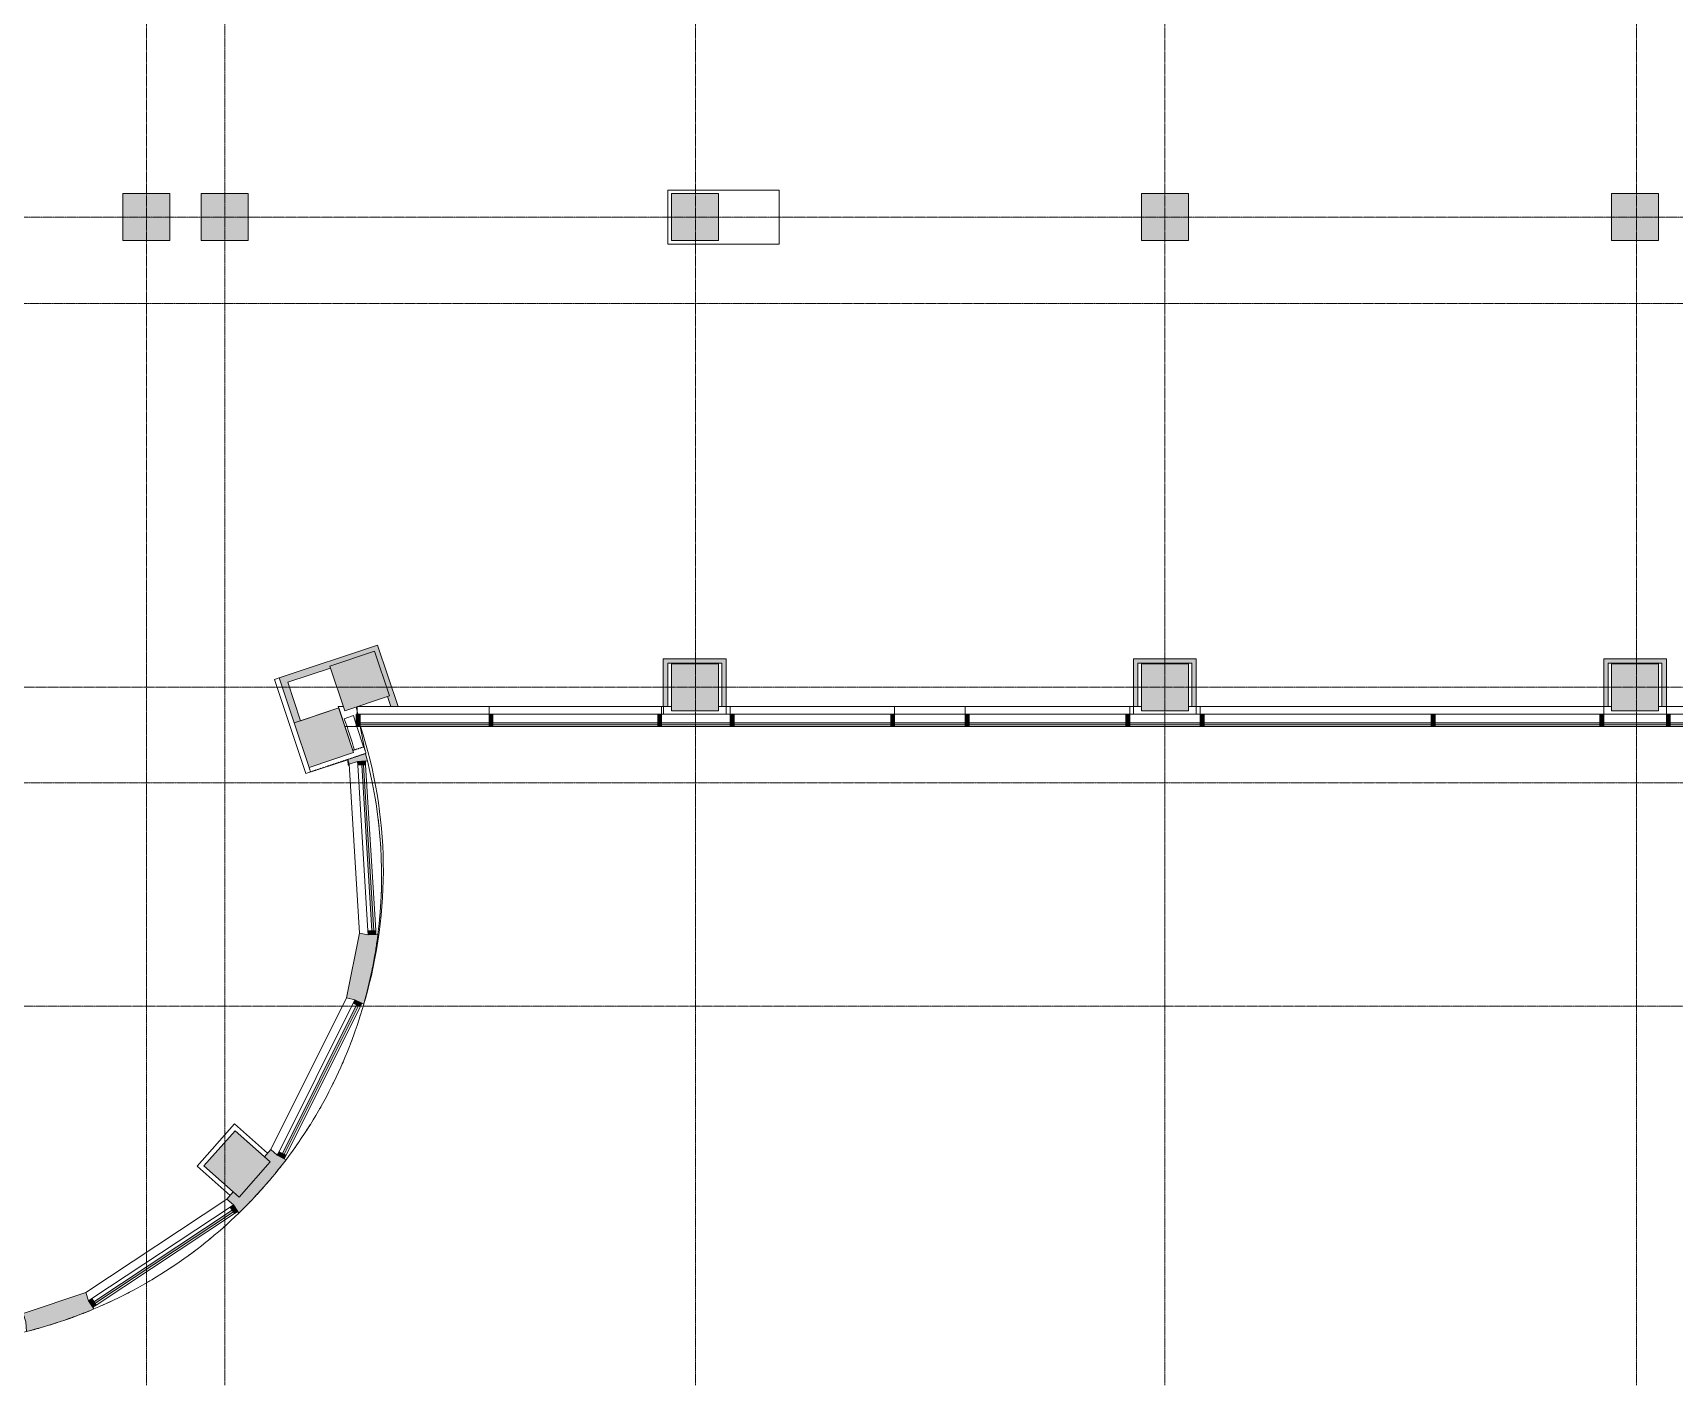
# Model space of a CAD drawing. Header units: inches. Extents: x 628 to 4002, y -382 to 1379.
# Drawn here: x 2270 to 3108, y -16 to 674 of the extents above; entities that cross this region are included whole.
import ezdxf

# ---------------------------------------------------------------- set-up
doc = ezdxf.new("R2010")
doc.units = ezdxf.units.IN
doc.header["$MEASUREMENT"] = 0
doc.linetypes.add('Demolished', pattern=[0.1875, 0.125, -0.0625])
doc.linetypes.add('Grid Line 1_2_', pattern=[0.875, 0.5, -0.125, 0.125, -0.125])
for name, color, linetype, lineweight in [('7200-WISCONSIN-AVE-6TH-FLOOR-031418_dwg', 8, 'Continuous', 9), ('A-AREA', 32, 'Continuous', 13), ('A-GLAZ-CURT', 52, 'Continuous', 13), ('A-GLAZ-CWMG', 51, 'Continuous', 13), ('A-WALL', 113, 'Continuous', 13), ('A-WALL-PATT', 111, 'Continuous', 13), ('Bb-col', 7, 'Continuous', 9), ('Bb-cor', 7, 'Continuous', 9), ('Bb-mullion', 7, 'Continuous', 9), ('I-WALL', 2, 'Continuous', 13), ('Propidex Polylines', 7, 'Continuous', 9), ('S-COLS', 52, 'Continuous', 13), ('S-GRID', 1, 'Continuous', 9)]:
    doc.layers.add(name, color=color, linetype=linetype, lineweight=lineweight)

# ---------------------------------------------------------------- blocks, each defined once
blk = doc.blocks.new('Concrete-Rectangular-Column - 24 x 24-4901126-6TH FLOOR DEMOLITION PLAN')
at = {"layer": 'S-COLS', "lineweight": 9}
blk.add_hatch(color=7, dxfattribs=at).paths.add_polyline_path([(12, -12), (12, 12), (-12, 12), (-12, -12)], flags=0)
at = {"layer": 'S-COLS', "color": 8, "lineweight": 20}
for p, q in [((12, 12), (-12, 12)), ((-12, 12), (-12, -12)), ((12, -12), (12, 12)), ((-12, -12), (12, -12))]:
    blk.add_line(p, q, dxfattribs=at)
blk = doc.blocks.new('System Panel - Glazed-5927104-6TH FLOOR DEMOLITION PLAN')
at = {"layer": 'A-GLAZ-CURT', "lineweight": 9}
blk.add_hatch(color=7, dxfattribs=at).paths.add_polyline_path([(-22.34, -0.5), (32.87, -0.5), (32.87, 0.5), (-32.88, 0.5), (-32.88, -0.5), (-23.09, -0.5)], flags=0)
at = {"layer": 'A-GLAZ-CURT', "color": 8, "lineweight": 20}
for p, q in [((32.87, 0.5), (-32.88, 0.5)), ((-32.88, 0.5), (-32.88, -0.5)), ((32.87, -0.5), (32.87, 0.5)), ((-32.88, -0.5), (32.87, -0.5))]:
    blk.add_line(p, q, dxfattribs=at)
blk = doc.blocks.new('System Panel - Glazed-5927105-6TH FLOOR DEMOLITION PLAN')
at = {"layer": 'A-GLAZ-CURT', "lineweight": 9}
blk.add_hatch(color=7, dxfattribs=at).paths.add_polyline_path([(42.06, -0.5), (42.06, 0.5), (-42.06, 0.5), (-42.06, -0.5)], flags=0)
at = {"layer": 'A-GLAZ-CURT', "color": 8, "lineweight": 20}
for p, q in [((42.06, 0.5), (-42.06, 0.5)), ((-42.06, 0.5), (-42.06, -0.5)), ((42.06, -0.5), (42.06, 0.5)), ((-42.06, -0.5), (42.06, -0.5))]:
    blk.add_line(p, q, dxfattribs=at)
blk = doc.blocks.new('System Panel - Glazed-5927106-6TH FLOOR DEMOLITION PLAN')
at = {"layer": 'A-GLAZ-CURT', "lineweight": 9}
blk.add_hatch(color=7, dxfattribs=at).paths.add_polyline_path([(17.48, -0.5), (17.48, 0.5), (-17.48, 0.5), (-17.48, -0.5)], flags=0)
at = {"layer": 'A-GLAZ-CURT', "color": 8, "lineweight": 20}
for p, q in [((17.48, 0.5), (-17.48, 0.5)), ((-17.48, 0.5), (-17.48, -0.5)), ((17.48, -0.5), (17.48, 0.5)), ((-17.48, -0.5), (17.48, -0.5))]:
    blk.add_line(p, q, dxfattribs=at)
blk = doc.blocks.new('System Panel - Glazed-5927107-6TH FLOOR DEMOLITION PLAN')
at = {"layer": 'A-GLAZ-CURT', "lineweight": 9}
blk.add_hatch(color=7, dxfattribs=at).paths.add_polyline_path([(40, -0.5), (40, 0.5), (-40, 0.5), (-40, -0.5)], flags=0)
at = {"layer": 'A-GLAZ-CURT', "color": 8, "lineweight": 20}
for p, q in [((40, 0.5), (-40, 0.5)), ((-40, 0.5), (-40, -0.5)), ((40, -0.5), (40, 0.5)), ((-40, -0.5), (40, -0.5))]:
    blk.add_line(p, q, dxfattribs=at)
blk = doc.blocks.new('System Panel - Glazed-5927108-6TH FLOOR DEMOLITION PLAN')
at = {"layer": 'A-GLAZ-CURT', "lineweight": 9}
blk.add_hatch(color=7, dxfattribs=at).paths.add_polyline_path([(18, -0.5), (18, 0.5), (-18, 0.5), (-18, -0.5)], flags=0)
at = {"layer": 'A-GLAZ-CURT', "color": 8, "lineweight": 20}
for p, q in [((18, 0.5), (-18, 0.5)), ((-18, 0.5), (-18, -0.5)), ((18, -0.5), (18, 0.5)), ((-18, -0.5), (18, -0.5))]:
    blk.add_line(p, q, dxfattribs=at)
blk = doc.blocks.new('System Panel - Glazed-5927109-6TH FLOOR DEMOLITION PLAN')
at = {"layer": 'A-GLAZ-CURT', "lineweight": 9}
blk.add_hatch(color=7, dxfattribs=at).paths.add_polyline_path([(58, -0.5), (58, 0.5), (-58, 0.5), (-58, -0.5)], flags=0)
at = {"layer": 'A-GLAZ-CURT', "color": 8, "lineweight": 20}
for p, q in [((58, 0.5), (-58, 0.5)), ((-58, 0.5), (-58, -0.5)), ((58, -0.5), (58, 0.5)), ((-58, -0.5), (58, -0.5))]:
    blk.add_line(p, q, dxfattribs=at)
blk = doc.blocks.new('System Panel - Glazed-5927110-6TH FLOOR DEMOLITION PLAN')
at = {"layer": 'A-GLAZ-CURT', "lineweight": 9}
blk.add_hatch(color=7, dxfattribs=at).paths.add_polyline_path([(42, -0.5), (42, 0.5), (-42, 0.5), (-42, -0.5)], flags=0)
at = {"layer": 'A-GLAZ-CURT', "color": 8, "lineweight": 20}
for p, q in [((42, 0.5), (-42, 0.5)), ((-42, 0.5), (-42, -0.5)), ((42, -0.5), (42, 0.5)), ((-42, -0.5), (42, -0.5))]:
    blk.add_line(p, q, dxfattribs=at)
blk = doc.blocks.new('System Panel - Glazed-5927111-6TH FLOOR DEMOLITION PLAN')
at = {"layer": 'A-GLAZ-CURT', "lineweight": 9}
blk.add_hatch(color=7, dxfattribs=at).paths.add_polyline_path([(16, -0.5), (16, 0.5), (-16, 0.5), (-16, -0.5)], flags=0)
at = {"layer": 'A-GLAZ-CURT', "color": 8, "lineweight": 20}
for p, q in [((16, 0.5), (-16, 0.5)), ((-16, 0.5), (-16, -0.5)), ((16, -0.5), (16, 0.5)), ((-16, -0.5), (16, -0.5))]:
    blk.add_line(p, q, dxfattribs=at)
blk = doc.blocks.new('System Panel - Glazed-5927112-6TH FLOOR DEMOLITION PLAN')
at = {"layer": 'A-GLAZ-CURT', "lineweight": 9}
blk.add_hatch(color=7, dxfattribs=at).paths.add_polyline_path([(41.87, -0.5), (41.87, 0.5), (-41.87, 0.5), (-41.87, -0.5)], flags=0)
at = {"layer": 'A-GLAZ-CURT', "color": 8, "lineweight": 20}
for p, q in [((41.87, 0.5), (-41.87, 0.5)), ((-41.87, 0.5), (-41.87, -0.5)), ((41.87, -0.5), (41.87, 0.5)), ((-41.87, -0.5), (41.87, -0.5))]:
    blk.add_line(p, q, dxfattribs=at)
blk = doc.blocks.new('Rectangular Mullion - 2_ x 6_ rectangular-5927114-6TH FLOOR DEMOLITION PLAN')
at = {"layer": 'A-GLAZ-CWMG', "lineweight": 9}
blk.add_hatch(color=7, dxfattribs=at).paths.add_polyline_path([(-2, 1.37), (-2, -4.88), (0, -4.88), (0, 1.37), (-1.96, 1.37)], flags=0)
at = {"layer": 'A-GLAZ-CWMG', "color": 8, "lineweight": 20}
for p, q in [((0, 1.37), (-2, 1.37)), ((-2, 1.37), (-2, -4.88)), ((0, -4.88), (0, 1.37)), ((-2, -4.88), (0, -4.88))]:
    blk.add_line(p, q, dxfattribs=at)
blk = doc.blocks.new('Rectangular Mullion - 2_ x 6_ rectangular-5909324-6TH FLOOR DEMOLITION PLAN')
at = {"layer": 'A-GLAZ-CWMG', "lineweight": 9}
for p, q in [((3386.91, 326.38), (3321.16, 326.38)), ((3386.91, 320.13), (3321.16, 320.13))]:
    blk.add_line(p, q, dxfattribs=at)
blk = doc.blocks.new('Rectangular Mullion - 2_ x 6_ rectangular-5927116-6TH FLOOR DEMOLITION PLAN')
at = {"layer": 'A-GLAZ-CWMG', "lineweight": 9}
blk.add_hatch(color=7, dxfattribs=at).paths.add_polyline_path([(-1, 1.37), (1, 1.37), (1, -4.88), (-1, -4.88), (-1, -3.81)], flags=0)
at = {"layer": 'A-GLAZ-CWMG', "color": 8, "lineweight": 20}
for p, q in [((-1, 1.37), (1, 1.37)), ((-1, -4.88), (-1, 1.37)), ((1, 1.37), (1, -4.88)), ((1, -4.88), (-1, -4.88))]:
    blk.add_line(p, q, dxfattribs=at)
blk = doc.blocks.new('Rectangular Mullion - 2_ x 6_ rectangular-5909326-6TH FLOOR DEMOLITION PLAN')
at = {"layer": 'A-GLAZ-CWMG', "lineweight": 9}
for p, q in [((3473.04, 326.38), (3388.91, 326.38)), ((3473.04, 320.13), (3388.91, 320.13))]:
    blk.add_line(p, q, dxfattribs=at)
blk = doc.blocks.new('Rectangular Mullion - 2_ x 6_ rectangular-5909327-6TH FLOOR DEMOLITION PLAN')
at = {"layer": 'A-GLAZ-CWMG', "lineweight": 9}
for p, q in [((3510, 326.38), (3475.04, 326.38)), ((3510, 320.13), (3475.04, 320.13))]:
    blk.add_line(p, q, dxfattribs=at)
blk = doc.blocks.new('Rectangular Mullion - 2_ x 6_ rectangular-5909328-6TH FLOOR DEMOLITION PLAN')
at = {"layer": 'A-GLAZ-CWMG', "lineweight": 9}
for p, q in [((3592, 326.38), (3512, 326.38)), ((3592, 320.13), (3512, 320.13))]:
    blk.add_line(p, q, dxfattribs=at)
blk = doc.blocks.new('Rectangular Mullion - 2_ x 6_ rectangular-5909329-6TH FLOOR DEMOLITION PLAN')
at = {"layer": 'A-GLAZ-CWMG', "lineweight": 9}
for p, q in [((3630, 326.38), (3594, 326.38)), ((3630, 320.13), (3594, 320.13))]:
    blk.add_line(p, q, dxfattribs=at)
blk = doc.blocks.new('Rectangular Mullion - 2_ x 6_ rectangular-5909330-6TH FLOOR DEMOLITION PLAN')
at = {"layer": 'A-GLAZ-CWMG', "lineweight": 9}
for p, q in [((3868, 326.38), (3752, 326.38)), ((3868, 320.13), (3752, 320.13))]:
    blk.add_line(p, q, dxfattribs=at)
blk = doc.blocks.new('Rectangular Mullion - 2_ x 6_ rectangular-5909331-6TH FLOOR DEMOLITION PLAN')
at = {"layer": 'A-GLAZ-CWMG', "lineweight": 9}
for p, q in [((3954, 326.38), (3870, 326.38)), ((3954, 320.13), (3870, 320.13))]:
    blk.add_line(p, q, dxfattribs=at)
blk = doc.blocks.new('Rectangular Mullion - 2_ x 6_ rectangular-5909332-6TH FLOOR DEMOLITION PLAN')
at = {"layer": 'A-GLAZ-CWMG', "lineweight": 9}
for p, q in [((3988, 326.38), (3956, 326.38)), ((3988, 320.13), (3956, 320.13))]:
    blk.add_line(p, q, dxfattribs=at)
blk = doc.blocks.new('Rectangular Mullion - 2_ x 6_ rectangular-5909333-6TH FLOOR DEMOLITION PLAN')
at = {"layer": 'A-GLAZ-CWMG', "lineweight": 9}
for p, q in [((4073.75, 326.38), (3990, 326.38)), ((4073.75, 320.13), (3990, 320.13))]:
    blk.add_line(p, q, dxfattribs=at)
blk = doc.blocks.new('System Panel - Glazed-6226830-6TH FLOOR DEMOLITION PLAN')
at = {"layer": 'A-GLAZ-CURT', "lineweight": 9}
blk.add_hatch(color=7, dxfattribs=at).paths.add_polyline_path([(-42.37, -0.5), (42.37, -0.5), (42.37, 0.5), (-42.37, 0.5)], flags=0)
at = {"layer": 'A-GLAZ-CURT', "color": 8, "lineweight": 20}
for p, q in [((42.37, 0.5), (-42.37, 0.5)), ((-42.37, 0.5), (-42.37, -0.5)), ((42.37, -0.5), (42.37, 0.5)), ((-42.37, -0.5), (42.37, -0.5))]:
    blk.add_line(p, q, dxfattribs=at)
blk = doc.blocks.new('System Panel - Glazed-6227023-6TH FLOOR DEMOLITION PLAN')
at = {"layer": 'A-GLAZ-CURT', "lineweight": 9}
blk.add_hatch(color=7, dxfattribs=at).paths.add_polyline_path([(-42.37, -0.5), (42.37, -0.5), (42.37, 0.5), (-42.37, 0.5)], flags=0)
at = {"layer": 'A-GLAZ-CURT', "color": 8, "lineweight": 20}
for p, q in [((42.37, 0.5), (-42.37, 0.5)), ((-42.37, 0.5), (-42.37, -0.5)), ((42.37, -0.5), (42.37, 0.5)), ((-42.37, -0.5), (42.37, -0.5))]:
    blk.add_line(p, q, dxfattribs=at)
blk = doc.blocks.new('System Panel - Glazed-6227193-6TH FLOOR DEMOLITION PLAN')
at = {"layer": 'A-GLAZ-CURT', "lineweight": 9}
blk.add_hatch(color=7, dxfattribs=at).paths.add_polyline_path([(-42.37, 0.5), (-42.37, -0.5), (42.37, -0.5), (42.37, 0.5), (-23.6, 0.5)], flags=0)
at = {"layer": 'A-GLAZ-CURT', "color": 8, "lineweight": 20}
for p, q in [((42.37, 0.5), (-42.37, 0.5)), ((-42.37, 0.5), (-42.37, -0.5)), ((42.37, -0.5), (42.37, 0.5)), ((-42.37, -0.5), (42.37, -0.5))]:
    blk.add_line(p, q, dxfattribs=at)
blk = doc.blocks.new('Rectangular Mullion - 2_ x 4_ rectangular 2-6226831-6TH FLOOR DEMOLITION PLAN')
at = {"layer": 'A-GLAZ-CWMG', "lineweight": 9}
blk.add_hatch(color=7, dxfattribs=at).paths.add_polyline_path([(0, 1.5), (-2, 1.5), (-2, -2.5), (0, -2.5), (0, 0.52)], flags=0)
at = {"layer": 'A-GLAZ-CWMG', "color": 8, "lineweight": 20}
for p, q in [((0, 1.5), (-2, 1.5)), ((-2, 1.5), (-2, -2.5)), ((0, -2.5), (0, 1.5)), ((-2, -2.5), (0, -2.5))]:
    blk.add_line(p, q, dxfattribs=at)
blk = doc.blocks.new('Rectangular Mullion - 2_ x 4_ rectangular 2-6226832-6TH FLOOR DEMOLITION PLAN')
at = {"layer": 'A-GLAZ-CWMG', "lineweight": 9}
blk.add_hatch(color=7, dxfattribs=at).paths.add_polyline_path([(-2, 1.5), (0, 1.5), (-0.02, -2.5), (-2, -2.5), (-2, 1.19)], flags=0)
at = {"layer": 'A-GLAZ-CWMG', "color": 8, "lineweight": 20}
for p, q in [((-2, 1.5), (0, 1.5)), ((-2, -2.5), (-2, 1.5)), ((0, 1.5), (0, -2.5)), ((0, -2.5), (-2, -2.5))]:
    blk.add_line(p, q, dxfattribs=at)
blk = doc.blocks.new('Rectangular Mullion - 2_ x 4_ rectangular 2-5917236-6TH FLOOR DEMOLITION PLAN')
at = {"layer": 'A-GLAZ-CWMG', "lineweight": 9}
for p, q in [((3254.76, 74.84), (3184.08, 28.08)), ((3256.97, 71.5), (3186.28, 24.75))]:
    blk.add_line(p, q, dxfattribs=at)
blk = doc.blocks.new('Rectangular Mullion - 2_ x 4_ rectangular 2-5917174-6TH FLOOR DEMOLITION PLAN')
at = {"layer": 'A-GLAZ-CWMG', "lineweight": 9}
for p, q in [((3317.54, 178.85), (3279.71, 103.02)), ((3321.12, 177.06), (3283.29, 101.24))]:
    blk.add_line(p, q, dxfattribs=at)
blk = doc.blocks.new('Walls 6 - Walls 6-5918263-6TH FLOOR DEMOLITION PLAN')
at = {"layer": 'A-WALL', "lineweight": 9}
h = blk.add_hatch(color=7, dxfattribs=at)
h.paths.add_polyline_path([(3062.11, 5.88), (3061.8, 10.96), (3062.67, 15.26), (3057.91, 16.23), (3057.11, 12.31), (3033.59, 17.11), (3034.39, 21.02), (3029.61, 22), (3028.74, 17.69), (3026.46, 13.14), (3035.27, 10.82), (3044.15, 8.83), (3053.1, 7.18), (3061.9, 5.91)], flags=0)
h.paths.add_polyline_path([(3150.7, 11.27), (3159.47, 13.66), (3168.15, 16.38), (3176.72, 19.43), (3185.17, 22.81), (3182.39, 27), (3180.98, 31.21), (3148.98, 20.52), (3150.39, 16.31), (3150.69, 11.33)], flags=0)
h.paths.add_polyline_path([(2947.06, 52.76), (2949.33, 57.31), (2952.24, 60.6), (2926.98, 82.97), (2924.07, 79.68), (2919.82, 76.87), (2926.98, 69.82), (2932.99, 64.3), (2939.91, 58.39), (2946.73, 53.02)], flags=0)
h.paths.add_polyline_path([(3259.2, 71.76), (3266.25, 78.91), (3271.77, 84.92), (3278.06, 92.34), (3283.28, 99.01), (3278.75, 101.27), (3275.46, 104.18), (3272.23, 100.53), (3275.22, 97.88), (3259.31, 79.91), (3256.32, 82.56), (3253.1, 78.91), (3256.42, 75.96), (3259.17, 71.8)], flags=0)
h.paths.add_polyline_path([(3322.93, 178.4), (3325.25, 187.2), (3327.41, 197.02), (3328.88, 205.03), (3330.19, 214.04), (3325.11, 213.73), (3320.8, 214.61), (3314.07, 181.55), (3318.37, 180.67), (3322.89, 178.42)], flags=0)
h.paths.add_polyline_path([(3315.55, 300.92), (3319.72, 302.31), (3324.8, 302.62), (3323.84, 306.31), (3314.76, 303.28), (3315.4, 301.37)], flags=0)
at = {"layer": 'A-WALL', "color": 8, "lineweight": 20}
for p, q in [((3323.84, 306.31), (3314.76, 303.28)), ((3314.76, 303.28), (3315.55, 300.92)), ((3315.55, 300.92), (3319.72, 302.31)), ((3319.72, 302.31), (3324.8, 302.62)), ((3320.8, 214.61), (3314.07, 181.55)), ((3325.11, 213.73), (3320.8, 214.61)), ((3330.19, 214.04), (3325.11, 213.73)), ((3314.07, 181.55), (3318.37, 180.67)), ((3318.37, 180.67), (3322.93, 178.4)), ((3275.47, 104.18), (3272.23, 100.53)), ((3278.75, 101.27), (3275.47, 104.18)), ((3283.31, 98.99), (3278.75, 101.27)), ((2924.07, 79.68), (2919.82, 76.87)), ((2926.98, 82.97), (2924.07, 79.68)), ((2952.24, 60.6), (2926.98, 82.97)), ((3256.32, 82.56), (3253.1, 78.91)), ((3253.1, 78.91), (3256.39, 76)), ((3256.39, 76), (3259.2, 71.76)), ((2949.33, 57.31), (2952.24, 60.6)), ((2947.06, 52.76), (2949.33, 57.31)), ((3180.98, 31.21), (3148.98, 20.52)), ((3182.39, 27), (3180.98, 31.21)), ((3185.17, 22.8), (3182.39, 27)), ((3028.74, 17.69), (3026.46, 13.14)), ((3029.61, 22), (3028.74, 17.69)), ((3034.39, 21.02), (3029.61, 22)), ((3148.98, 20.52), (3150.39, 16.31)), ((3062.68, 15.26), (3057.91, 16.23)), ((3061.8, 10.96), (3062.68, 15.26)), ((3062.11, 5.88), (3061.8, 10.96)), ((3150.39, 16.31), (3150.7, 11.27))]:
    blk.add_line(p, q, dxfattribs=at)
at = {"layer": 'A-WALL', "lineweight": 9}
for p, q in [((3315.55, 300.92), (3320.8, 214.61)), ((3314.07, 181.55), (3275.46, 104.18)), ((2875.13, 153.7), (2870.87, 150.88)), ((2879.27, 155.08), (2875.13, 153.7)), ((2926.98, 82.97), (2879.27, 155.08)), ((3253.1, 78.91), (3180.98, 31.21)), ((3029.61, 22), (2952.24, 60.6)), ((3148.98, 20.52), (3062.68, 15.26))]:
    blk.add_line(p, q, dxfattribs=at)
at = {"layer": 'A-WALL', "color": 8, "lineweight": 20}
for centre, radius, start, end in [((3092.12, 244), 239.95, 14.13924, 15.05107), ((3092.12, 244), 239.95, 344.1329, 352.82729), ((3092.11, 243.98), 239.95, 314.13309, 322.82748), ((3092.18, 244.13), 240.18, 224.14019, 232.82642), ((3092.01, 244.17), 240.18, 284.14296, 292.82368), ((3092.07, 244.02), 240.02, 254.13881, 262.83068)]:
    blk.add_arc(centre, radius, start, end, dxfattribs=at)
at = {"layer": 'A-WALL', "lineweight": 9}
for centre, radius, start, end in [((3092.12, 244), 239.95, 352.82515, 14.1414), ((3092.12, 244), 239.95, 351.26119, 351.93105), ((3091.89, 244.04), 240.18, 350.99229, 351.26175), ((3091.89, 244.04), 240.18, 348.59447, 349.20112), ((3091.89, 244.04), 240.18, 345.58718, 346.21436), ((3091.89, 244.04), 240.18, 333.26752, 344.14216), ((3092.02, 243.98), 239.95, 202.82862, 224.14299), ((3091.93, 244.12), 240.18, 322.82466, 333.24534), ((3091.93, 244.12), 240.18, 320.73284, 321.28644), ((3091.93, 244.12), 240.18, 317.77037, 318.39328), ((3091.93, 244.12), 240.18, 315.15667, 316.05402), ((3092.02, 243.98), 239.95, 224.721, 225.1429), ((3092.18, 244.13), 240.18, 225.14164, 225.64448), ((3092.18, 244.13), 240.18, 227.08449, 228.01594), ((3091.93, 244.12), 240.18, 303.37782, 314.14237), ((3092.18, 244.13), 240.18, 229.51176, 230.37441), ((3092.18, 244.13), 240.18, 232.11061, 232.72583), ((3092.18, 244.13), 240.18, 232.82576, 240.13727), ((3092.01, 244.17), 240.18, 292.82302, 303.35585), ((3092.07, 244.02), 240.02, 240.14897, 254.14126), ((3092.01, 244.17), 240.18, 289.84691, 290.50325), ((3092.07, 244.02), 240.02, 254.71413, 255.65701), ((3092.07, 244.02), 240.02, 257.10051, 258.0297), ((3092.07, 244.02), 240.02, 262.83009, 284.14122), ((3092.07, 244.02), 240.02, 284.73139, 285.18671), ((3092.01, 244.17), 240.18, 285.19026, 285.65708), ((3092.01, 244.17), 240.18, 287.22096, 288.09038), ((3092.07, 244.02), 240.02, 259.53588, 260.38984), ((3092.07, 244.02), 240.02, 262.16795, 262.74312)]:
    blk.add_arc(centre, radius, start, end, dxfattribs=at)
blk = doc.blocks.new('7200-WISCONSIN-AVE-6TH-FLOOR-031418_dwg-5450642-6TH FLOOR DEMOLITION PLAN')
at = {"layer": 'Bb-col'}
for p, q in [((3504, 592.13), (3480, 592.13)), ((3744, 592.13), (3720, 592.13)), ((3984, 592.13), (3960, 592.13)), ((3504, 352.13), (3480, 352.13)), ((3744, 352.13), (3720, 352.13)), ((3984, 352.13), (3960, 352.13))]:
    blk.add_line(p, q, dxfattribs=at)
at = {"layer": 'Bb-col', "flags": 128}
blk.add_lwpolyline([(3478.25, 566.38), (3535, 566.38), (3535, 593.88), (3478.25, 593.88)], close=True, dxfattribs=at)
for points in [[(3290.74, 323.07), (3310.19, 329.57), (3317.44, 307.87)], [(3241.34, 95.83), (3257.25, 113.8), (3272.24, 100.53)]]:
    blk.add_lwpolyline(points, dxfattribs=at)
at = {"layer": 'Bb-cor'}
for p, q in [((3319.7, 330.25), (3336.85, 330.25)), ((3340.58, 330.13), (3340.54, 330.25)), ((3387.04, 326.38), (3387.04, 330.25)), ((3476, 326.38), (3476, 330.25)), ((3508, 330.25), (3508, 326.38)), ((3630, 330.25), (3716, 330.25)), ((3714, 326.38), (3714, 330.25)), ((3716, 326.38), (3716, 330.25)), ((3748, 330.25), (3748, 326.38)), ((3750, 330.25), (3750, 326.38)), ((3956, 330.25), (3956, 326.38)), ((3988, 326.38), (3988, 330.25)), ((3322.8, 309.66), (3319.49, 320.13)), ((3473.04, 326.38), (3389.04, 326.38)), ((3154.75, 12.33), (3154.85, 12.36))]:
    blk.add_line(p, q, dxfattribs=at)
at = {"layer": 'Bb-cor', "flags": 128}
for points in [[(3279.77, 344.86), (3277.4, 344.07), (3293.46, 296.04), (3314.8, 303.17)], [(3340.54, 330.25), (3475.04, 330.25), (3475.88, 330.25)], [(3475.04, 326.38), (3510, 326.38), (3510, 330.25), (3508, 330.25)], [(3510, 330.25), (3594, 330.25), (3630, 330.25), (3630, 326.38)], [(3512, 326.38), (3594, 326.38), (3594, 330.26)], [(3748, 330.25), (3868, 330.25), (3956, 330.25)], [(3956, 330.25), (3956, 326.38), (3988, 326.38), (3988, 330.25)], [(3988, 330.25), (4076, 330.25), (4076, 326.38), (4076, 330.25)], [(3319.16, 321.17), (3317.75, 325.64), (3313.01, 324.05)], [(3254.67, 80.69), (3237.82, 95.61), (3257.04, 117.32), (3273.89, 102.4)]]:
    blk.add_lwpolyline(points, dxfattribs=at)
at = {"layer": 'Bb-cor'}
for centre, radius, start, end in [((3092.04, 243.99), 235.03, 15.82923, 19.91655), ((3092.12, 244), 239.95, 11.62321, 12.42252), ((3092.12, 244), 239.95, 8.76313, 9.72401), ((3092.12, 244), 239.95, 6.03112, 6.97644), ((3092.12, 244), 239.95, 3.33851, 4.04737), ((3092.12, 244), 239.95, 0.09355, 0.66148), ((3092.12, 244), 239.95, 357.05288, 357.97382), ((3092.12, 244), 239.95, 354.28486, 355.25407), ((3091.89, 244.04), 240.18, 351.53113, 351.82491), ((3092.12, 244), 239.95, 351.8249, 352.20572), ((3091.89, 244.04), 240.18, 349.09207, 350.11449), ((3091.89, 244.04), 240.18, 346.84284, 347.919), ((3091.89, 244.04), 240.18, 345.14157, 345.6902), ((3092.11, 243.98), 239.95, 344.74546, 345.14176), ((3092.11, 243.98), 239.95, 341.67673, 342.80666), ((3092.11, 243.98), 239.95, 338.90958, 340.00131), ((3092.11, 243.98), 239.95, 336.15306, 337.12838), ((3092.11, 243.98), 239.95, 333.40283, 334.00824), ((3092.11, 243.98), 239.95, 330.10283, 330.64307), ((3092.11, 243.98), 239.95, 326.97406, 327.92331), ((3092.11, 243.98), 239.95, 324.14041, 325.19073), ((3091.93, 244.12), 240.18, 321.26249, 321.82484), ((3092.11, 243.98), 239.95, 321.8251, 322.20592), ((3091.93, 244.12), 240.18, 319.05154, 320.11399), ((3091.93, 244.12), 240.18, 315.14151, 315.50864), ((3091.93, 244.12), 240.18, 316.84397, 317.88395), ((3092.09, 243.96), 239.95, 311.64971, 312.70471), ((3092.09, 243.96), 239.95, 314.74669, 315.14172), ((3092.09, 243.96), 239.95, 308.89977, 309.92833), ((3092.09, 243.96), 239.95, 306.17146, 307.05865), ((3092.09, 243.96), 239.95, 303.45416, 303.72162), ((3092.09, 243.96), 239.95, 299.99018, 300.64823), ((3092.09, 243.96), 239.95, 294.00166, 295.11971), ((3092.09, 243.96), 239.95, 296.87719, 297.88676), ((3092.01, 244.17), 240.18, 289.055, 290.03306), ((3092.01, 244.17), 240.18, 291.25562, 291.825), ((3092.09, 243.96), 239.95, 291.82505, 292.20459), ((3092.07, 244.02), 240.02, 284.93941, 285.14527), ((3092.01, 244.17), 240.18, 285.41823, 285.71103), ((3092.01, 244.17), 240.18, 286.85455, 287.59658)]:
    blk.add_arc(centre, radius, start, end, dxfattribs=at)
at = {"layer": 'Bb-mullion'}
for p, q in [((3319.67, 326.38), (3321.67, 326.38)), ((3387.04, 326.38), (3389.04, 326.38)), ((3473.04, 326.38), (3475.04, 326.38)), ((3512, 326.38), (3510, 326.38)), ((3594, 326.38), (3592, 326.38))]:
    blk.add_line(p, q, dxfattribs=at)
at = {"layer": 'Propidex Polylines'}
for p, q in [((3319.67, 330.25), (3319.67, 326.38)), ((3478.13, 330.25), (3480, 330.25)), ((3504, 330.25), (3505.75, 330.25)), ((3718.25, 330.25), (3720, 330.25)), ((3744, 330.25), (3745.75, 330.25)), ((3956, 326.38), (3956, 330.25)), ((3958.25, 330.25), (3960, 330.25)), ((3984, 330.25), (3985.75, 330.25)), ((3988, 330.25), (3988, 326.38))]:
    blk.add_line(p, q, dxfattribs=at)
at = {"layer": 'Propidex Polylines', "flags": 128}
for points in [[(3317.44, 307.87), (3309.96, 330.25), (3312.59, 330.25)], [(3475.04, 326.38), (3475.04, 330.25), (3475.88, 330.25)], [(3508, 330.25), (3510, 330.25), (3510, 326.38)], [(3594, 326.38), (3594, 330.26), (3630, 330.26), (3630, 326.38)], [(3714, 326.38), (3714, 330.25), (3716, 330.25)], [(3748, 330.25), (3750, 330.25), (3750, 326.38)], [(3315.59, 300.3), (3315.07, 300.3), (3314.9, 302.85)]]:
    blk.add_lwpolyline(points, dxfattribs=at)

msp = doc.modelspace()

# ---------------------------------------------------------------- hatches: boundary and pattern name
at = {"layer": 'A-WALL-PATT', "lineweight": 9}
for points in [[(2396.56, 341.54), (2421.69, 349.94), (2421.38, 350.88), (2444.14, 358.49), (2444.45, 357.55), (2446.83, 358.34), (2445.72, 361.66), (2395.45, 344.86), (2396.19, 342.65)], [(2456.22, 330.25), (2446.83, 358.34), (2444.45, 357.55), (2451.75, 335.73), (2450.8, 335.41), (2452.53, 330.25)], [(2593.8, 352.38), (2621.43, 352.38), (2621.43, 354.63), (2591.55, 354.63), (2591.55, 352.38)], [(2591.55, 330.25), (2593.8, 330.25), (2593.8, 352.38), (2591.55, 352.38), (2591.55, 352.12)], [(2623.68, 330.25), (2623.68, 354.63), (2621.43, 354.63), (2621.43, 330.25)], [(2833.93, 352.38), (2861.43, 352.38), (2861.43, 354.63), (2831.68, 354.63), (2831.68, 352.38)], [(2831.68, 330.25), (2833.93, 330.25), (2833.93, 352.38), (2831.68, 352.38), (2831.68, 352.12)], [(2861.43, 330.25), (2863.68, 330.25), (2863.68, 354.63), (2861.43, 354.63), (2861.43, 352.12)], [(3073.93, 330.25), (3073.93, 354.63), (3071.68, 354.63), (3071.68, 330.25)], [(3101.43, 352.38), (3103.68, 352.38), (3103.68, 354.63), (3073.93, 354.63), (3073.93, 352.38), (3099.68, 352.38)], [(3101.43, 330.25), (3103.68, 330.25), (3103.68, 352.38), (3101.43, 352.38), (3101.43, 352.12)], [(2403.1, 321.95), (2406.42, 323.06), (2399.88, 342.65), (2396.56, 341.54), (2401.98, 325.32)]]:
    msp.add_hatch(color=7, dxfattribs=at).paths.add_polyline_path(points, flags=0)

# ---------------------------------------------------------------- linework, layer by layer
at = {"layer": 'A-AREA', "lineweight": 9}
for p, q in [((2434.84, 330.08), (2435.58, 326.38)), ((2434.84, 320.13), (2429.02, 320.13)), ((2436.84, 320.13), (2439.26, 308.07))]:
    msp.add_line(p, q, dxfattribs=at)
msp.add_arc((2212.32, 246.58), 236.33, 343.66294, 18.13474, dxfattribs=at)
at = {"layer": 'I-WALL', "color": 8, "lineweight": 20}
for p, q in [((2445.72, 361.66), (2395.45, 344.86)), ((2456.22, 330.25), (2445.72, 361.66)), ((2623.68, 354.63), (2591.55, 354.63)), ((2591.55, 354.63), (2591.55, 330.25)), ((2593.8, 352.38), (2621.43, 352.38)), ((2593.8, 330.25), (2593.8, 352.38)), ((2621.43, 352.38), (2621.43, 330.25)), ((2623.68, 330.25), (2623.68, 354.63)), ((2863.68, 354.63), (2831.68, 354.63)), ((2831.68, 354.63), (2831.68, 330.25)), ((2833.93, 352.38), (2861.43, 352.38)), ((2833.93, 330.25), (2833.93, 352.38)), ((2861.43, 352.38), (2861.43, 330.25)), ((2863.68, 330.25), (2863.68, 354.63)), ((3071.68, 354.63), (3071.68, 330.25)), ((3103.68, 354.63), (3071.68, 354.63)), ((3073.93, 330.25), (3073.93, 352.38)), ((3073.93, 352.38), (3101.43, 352.38)), ((3101.43, 352.38), (3101.43, 330.25)), ((3103.68, 330.25), (3103.68, 354.63)), ((2395.45, 344.86), (2403.1, 321.95)), ((2399.88, 342.65), (2421.69, 349.94)), ((2406.42, 323.06), (2399.88, 342.65)), ((2450.8, 335.41), (2452.53, 330.25)), ((2452.53, 330.25), (2456.22, 330.25)), ((2591.55, 330.25), (2593.8, 330.25)), ((2621.43, 330.25), (2623.68, 330.25)), ((2831.68, 330.25), (2833.93, 330.25)), ((2861.43, 330.25), (2863.68, 330.25)), ((3071.68, 330.25), (3073.93, 330.25)), ((3101.43, 330.25), (3103.68, 330.25))]:
    msp.add_line(p, q, dxfattribs=at)
at = {"layer": 'I-WALL', "color": 10, "linetype": 'Demolished', "lineweight": 20}
for p, q in [((2411.47, 296.94), (2439.81, 306.41)), ((2438.71, 309.73), (2433.12, 307.87)), ((2439.81, 306.41), (2438.71, 309.73)), ((2410.71, 299.19), (2411.47, 296.94))]:
    msp.add_line(p, q, dxfattribs=at)
at = {"layer": 'S-GRID', "linetype": 'Grid Line 1_2_'}
for p, q in [((2327.68, -16.1), (2327.68, 1355.13)), ((2367.68, 1355.13), (2367.68, -16.1)), ((2607.93, -16.1), (2607.93, 1355.13)), ((2847.68, -16.1), (2847.68, 1355.13)), ((3088.43, -16.1), (3088.43, 1355.13)), ((1583.56, 580.12), (3978.17, 580.12)), ((1876.18, 535.94), (3978.17, 535.94)), ((3978.17, 340.12), (1583.56, 340.12)), ((1583.56, 291.42), (3978.17, 291.42)), ((2008.57, 177.42), (3978.17, 177.42))]:
    msp.add_line(p, q, dxfattribs=at)

# ---------------------------------------------------------------- block references
at = {"layer": '7200-WISCONSIN-AVE-6TH-FLOOR-031418_dwg', "color": 7}
msp.add_blockref('7200-WISCONSIN-AVE-6TH-FLOOR-031418_dwg-5450642-6TH FLOOR DEMOLITION PLAN', (-884.32, 0), dxfattribs=at)
msp.add_blockref('7200-WISCONSIN-AVE-6TH-FLOOR-031418_dwg-5450642-6TH FLOOR DEMOLITION PLAN', (-884.32, 0), dxfattribs=at)
msp.add_blockref('7200-WISCONSIN-AVE-6TH-FLOOR-031418_dwg-5450642-6TH FLOOR DEMOLITION PLAN', (-884.32, 0), dxfattribs=at)
at = {"layer": 'A-GLAZ-CURT', "lineweight": 9}
for name, p in [('System Panel - Glazed-5927104-6TH FLOOR DEMOLITION PLAN', (2469.72, 321.5)), ('System Panel - Glazed-5927105-6TH FLOOR DEMOLITION PLAN', (2546.65, 321.5)), ('System Panel - Glazed-5927106-6TH FLOOR DEMOLITION PLAN', (2608.2, 321.5)), ('System Panel - Glazed-5927107-6TH FLOOR DEMOLITION PLAN', (2667.68, 321.5)), ('System Panel - Glazed-5927108-6TH FLOOR DEMOLITION PLAN', (2727.68, 321.5)), ('System Panel - Glazed-5927107-6TH FLOOR DEMOLITION PLAN', (2787.68, 321.5)), ('System Panel - Glazed-5927108-6TH FLOOR DEMOLITION PLAN', (2847.68, 321.5)), ('System Panel - Glazed-5927109-6TH FLOOR DEMOLITION PLAN', (2925.68, 321.5)), ('System Panel - Glazed-5927110-6TH FLOOR DEMOLITION PLAN', (3027.68, 321.5)), ('System Panel - Glazed-5927111-6TH FLOOR DEMOLITION PLAN', (3087.68, 321.5)), ('System Panel - Glazed-5927112-6TH FLOOR DEMOLITION PLAN', (3147.55, 321.5))]:
    msp.add_blockref(name, p, dxfattribs=at)
for name, p, rotation in [('System Panel - Glazed-6227193-6TH FLOOR DEMOLITION PLAN', (2440.66, 258.18), 93.48341206081655), ('System Panel - Glazed-6227023-6TH FLOOR DEMOLITION PLAN', (2416.54, 139.82), 63.48332414602076), ('System Panel - Glazed-6226830-6TH FLOOR DEMOLITION PLAN', (2336.47, 49.38), 33.48332948955599)]:
    msp.add_blockref(name, p, dxfattribs=dict(at, rotation=rotation))
at = {"layer": 'A-GLAZ-CWMG', "lineweight": 9}
for name, p, rotation in [('Rectangular Mullion - 2_ x 6_ rectangular-5927114-6TH FLOOR DEMOLITION PLAN', (2434.84, 321.5), 180), ('Rectangular Mullion - 2_ x 4_ rectangular 2-5917174-6TH FLOOR DEMOLITION PLAN', (-348.06, -1513.35), 30.00008791479577), ('Rectangular Mullion - 2_ x 4_ rectangular 2-6226831-6TH FLOOR DEMOLITION PLAN', (2443.35, 213.89), 273.4834120608165), ('Rectangular Mullion - 2_ x 4_ rectangular 2-6226831-6TH FLOOR DEMOLITION PLAN', (2396.73, 100.12), 243.4833241460208), ('Rectangular Mullion - 2_ x 4_ rectangular 2-6226831-6TH FLOOR DEMOLITION PLAN', (2299.46, 24.89), 213.483329489556)]:
    msp.add_blockref(name, p, dxfattribs=dict(at, rotation=rotation))
for name, p in [('Rectangular Mullion - 2_ x 6_ rectangular-5909324-6TH FLOOR DEMOLITION PLAN', (-884.32, 0)), ('Rectangular Mullion - 2_ x 6_ rectangular-5909326-6TH FLOOR DEMOLITION PLAN', (-884.32, 0)), ('Rectangular Mullion - 2_ x 6_ rectangular-5909327-6TH FLOOR DEMOLITION PLAN', (-884.32, 0)), ('Rectangular Mullion - 2_ x 6_ rectangular-5909328-6TH FLOOR DEMOLITION PLAN', (-884.32, 0)), ('Rectangular Mullion - 2_ x 6_ rectangular-5909329-6TH FLOOR DEMOLITION PLAN', (-884.32, 0)), ('Rectangular Mullion - 2_ x 6_ rectangular-5909328-6TH FLOOR DEMOLITION PLAN', (-764.32, 0)), ('Rectangular Mullion - 2_ x 6_ rectangular-5909329-6TH FLOOR DEMOLITION PLAN', (-764.32, 0)), ('Rectangular Mullion - 2_ x 6_ rectangular-5909330-6TH FLOOR DEMOLITION PLAN', (-884.32, 0)), ('Rectangular Mullion - 2_ x 6_ rectangular-5909331-6TH FLOOR DEMOLITION PLAN', (-884.32, 0)), ('Rectangular Mullion - 2_ x 6_ rectangular-5909332-6TH FLOOR DEMOLITION PLAN', (-884.32, 0)), ('Rectangular Mullion - 2_ x 6_ rectangular-5909333-6TH FLOOR DEMOLITION PLAN', (-884.32, 0)), ('Rectangular Mullion - 2_ x 4_ rectangular 2-5917174-6TH FLOOR DEMOLITION PLAN', (-884.32, 0)), ('Rectangular Mullion - 2_ x 4_ rectangular 2-5917236-6TH FLOOR DEMOLITION PLAN', (-884.32, 0))]:
    msp.add_blockref(name, p, dxfattribs=at)
at = {"layer": 'A-GLAZ-CWMG', "lineweight": 9, "extrusion": (0, 0, -1)}
for name, p, rotation in [('Rectangular Mullion - 2_ x 6_ rectangular-5927116-6TH FLOOR DEMOLITION PLAN', (-2503.59, 321.5), 180), ('Rectangular Mullion - 2_ x 6_ rectangular-5927116-6TH FLOOR DEMOLITION PLAN', (-2589.72, 321.5), 180), ('Rectangular Mullion - 2_ x 6_ rectangular-5927116-6TH FLOOR DEMOLITION PLAN', (-2626.68, 321.5), 180), ('Rectangular Mullion - 2_ x 6_ rectangular-5927116-6TH FLOOR DEMOLITION PLAN', (-2708.68, 321.5), 180), ('Rectangular Mullion - 2_ x 6_ rectangular-5927116-6TH FLOOR DEMOLITION PLAN', (-2746.68, 321.5), 180), ('Rectangular Mullion - 2_ x 6_ rectangular-5927116-6TH FLOOR DEMOLITION PLAN', (-2828.68, 321.5), 180), ('Rectangular Mullion - 2_ x 6_ rectangular-5927116-6TH FLOOR DEMOLITION PLAN', (-2866.68, 321.5), 180), ('Rectangular Mullion - 2_ x 6_ rectangular-5927116-6TH FLOOR DEMOLITION PLAN', (-2984.68, 321.5), 180), ('Rectangular Mullion - 2_ x 6_ rectangular-5927116-6TH FLOOR DEMOLITION PLAN', (-3070.68, 321.5), 180), ('Rectangular Mullion - 2_ x 6_ rectangular-5927116-6TH FLOOR DEMOLITION PLAN', (-3104.68, 321.5), 180), ('Rectangular Mullion - 2_ x 4_ rectangular 2-6226832-6TH FLOOR DEMOLITION PLAN', (-2437.96, 302.46), 86.51658793918345), ('Rectangular Mullion - 2_ x 4_ rectangular 2-6226832-6TH FLOOR DEMOLITION PLAN', (-2436.35, 179.52), 116.5166758539793), ('Rectangular Mullion - 2_ x 4_ rectangular 2-6226832-6TH FLOOR DEMOLITION PLAN', (-2373.48, 73.86), 146.516670510444)]:
    msp.add_blockref(name, p, dxfattribs=dict(at, rotation=rotation))
at = {"layer": 'A-WALL', "lineweight": 9}
msp.add_blockref('Walls 6 - Walls 6-5918263-6TH FLOOR DEMOLITION PLAN', (-884.32, 0), dxfattribs=at)
at = {"layer": 'S-COLS', "lineweight": 9}
for p in [(2327.68, 580.12), (2367.68, 580.12), (2607.68, 580.12), (2847.68, 580.12), (3087.68, 580.12), (2607.68, 340.12), (2847.68, 340.12), (3087.68, 340.12)]:
    msp.add_blockref('Concrete-Rectangular-Column - 24 x 24-4901126-6TH FLOOR DEMOLITION PLAN', p, dxfattribs=at)
for p, rotation in [((2436.56, 343.3), 288.4833333333332), ((2418.29, 314.37), 288.4833333333332), ((2373.96, 96.85), 318.4833333333324)]:
    msp.add_blockref('Concrete-Rectangular-Column - 24 x 24-4901126-6TH FLOOR DEMOLITION PLAN', p, dxfattribs=dict(at, rotation=rotation))

doc.saveas('drawing.dxf')
